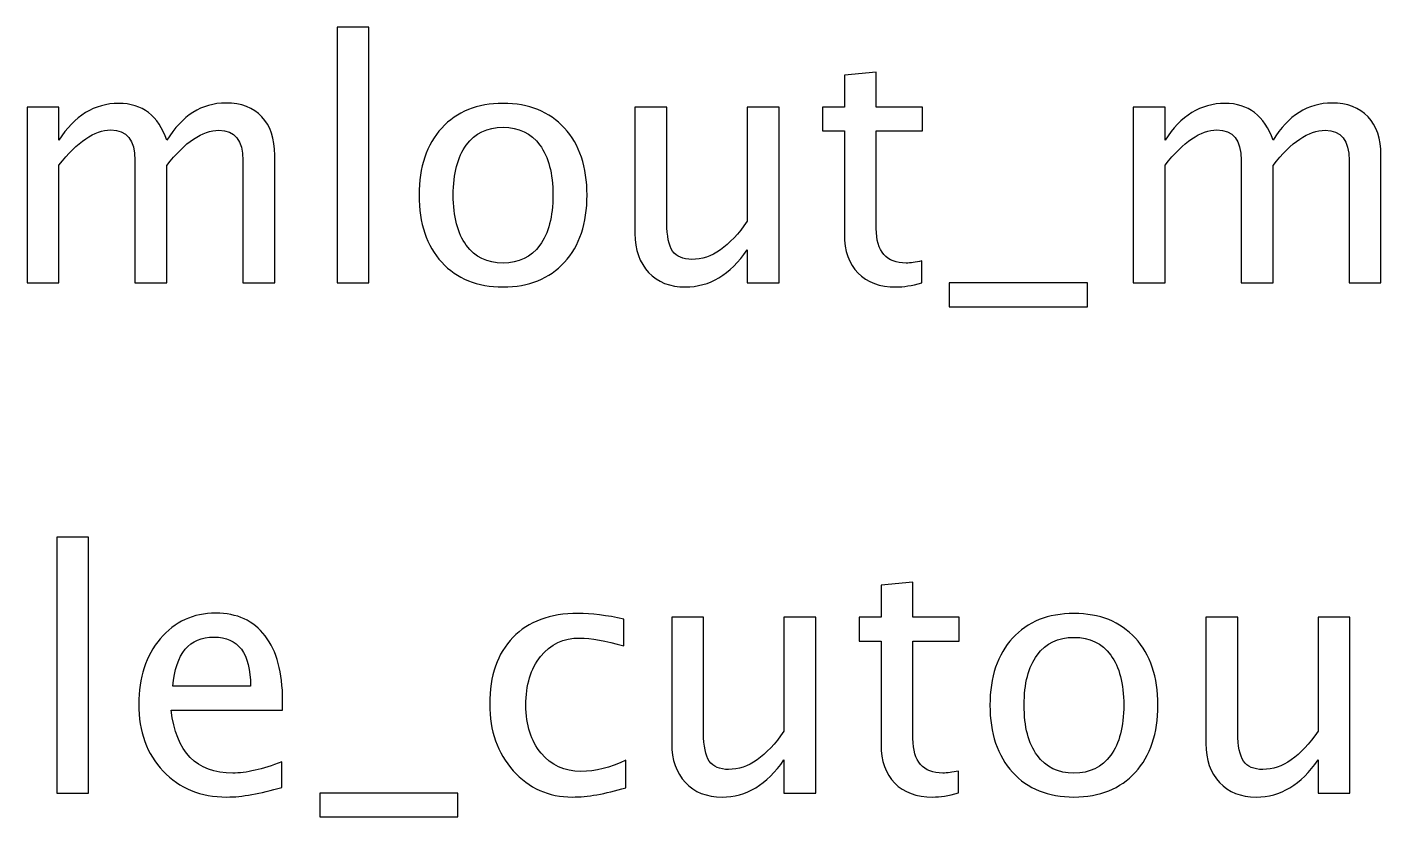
# Model space of a CAD drawing. Header units: centimetres. Extents: x -42.5 to 44.4, y -43.5 to 43.2.
# Drawn here: x -7.561 to -5.835, y 5.197 to 6.204 of the extents above; entities that cross this region are included whole.
import ezdxf

# ---------------------------------------------------------------- set-up
doc = ezdxf.new("R2010")
doc.units = ezdxf.units.CM
doc.header["$MEASUREMENT"] = 0
doc.layers.add('Layer 1', color=7, linetype='Continuous')

msp = doc.modelspace()

# ---------------------------------------------------------------- linework, layer by layer
at = {"layer": 'Layer 1'}
for points, knots in [([(-7.16603, 5.87765), (-7.16603, 5.87765), (-7.16603, 6.20404), (-7.16603, 6.20404), (-7.16603, 6.20404), (-7.16603, 6.20404), (-7.12539, 6.20404), (-7.12539, 6.20404), (-7.12539, 6.20404), (-7.12539, 6.20404), (-7.12539, 5.87765), (-7.12539, 5.87765), (-7.12539, 5.87765), (-7.12539, 5.87765), (-7.16603, 5.87765), (-7.16603, 5.87765)], [0, 0, 0, 0, 0.2, 0.2, 0.2, 0.2, 0.4, 0.4, 0.4, 0.4, 0.6, 0.6, 0.6, 0.6, 1, 1, 1, 1]), ([(-6.42054, 5.87772), (-6.4331, 5.87426), (-6.44404, 5.87257), (-6.45328, 5.87257), (-6.45328, 5.87257), (-6.47402, 5.87257), (-6.49018, 5.8785), (-6.50175, 5.89035), (-6.50175, 5.89035), (-6.51339, 5.9022), (-6.51918, 5.91864), (-6.51918, 5.93974), (-6.51918, 5.93974), (-6.51918, 5.93974), (-6.51918, 6.07154), (-6.51918, 6.07154), (-6.51918, 6.07154), (-6.51918, 6.07154), (-6.54726, 6.07154), (-6.54726, 6.07154), (-6.54726, 6.07154), (-6.54726, 6.07154), (-6.54726, 6.10201), (-6.54726, 6.10201), (-6.54726, 6.10201), (-6.54726, 6.10201), (-6.51918, 6.10201), (-6.51918, 6.10201), (-6.51918, 6.10201), (-6.51918, 6.10201), (-6.51918, 6.14258), (-6.51918, 6.14258), (-6.51918, 6.14258), (-6.51918, 6.14258), (-6.47854, 6.14646), (-6.47854, 6.14646), (-6.47854, 6.14646), (-6.47854, 6.14646), (-6.47854, 6.10201), (-6.47854, 6.10201), (-6.47854, 6.10201), (-6.47854, 6.10201), (-6.41969, 6.10201), (-6.41969, 6.10201), (-6.41969, 6.10201), (-6.41969, 6.10201), (-6.41969, 6.07154), (-6.41969, 6.07154), (-6.41969, 6.07154), (-6.41969, 6.07154), (-6.47854, 6.07154), (-6.47854, 6.07154), (-6.47854, 6.07154), (-6.47854, 6.07154), (-6.47854, 5.94708), (-6.47854, 5.94708), (-6.47854, 5.94708), (-6.47854, 5.91773), (-6.46577, 5.90305), (-6.4403, 5.90305), (-6.4403, 5.90305), (-6.43486, 5.90305), (-6.4283, 5.90397), (-6.42054, 5.90573), (-6.42054, 5.90573), (-6.42054, 5.90573), (-6.42054, 5.87772), (-6.42054, 5.87772)], [0, 0, 0, 0, 0.0555556, 0.0555556, 0.0555556, 0.0555556, 0.1111111, 0.1111111, 0.1111111, 0.1111111, 0.1666667, 0.1666667, 0.1666667, 0.1666667, 0.2222222, 0.2222222, 0.2222222, 0.2222222, 0.2777778, 0.2777778, 0.2777778, 0.2777778, 0.3333333, 0.3333333, 0.3333333, 0.3333333, 0.3888889, 0.3888889, 0.3888889, 0.3888889, 0.4444444, 0.4444444, 0.4444444, 0.4444444, 0.5, 0.5, 0.5, 0.5, 0.5555556, 0.5555556, 0.5555556, 0.5555556, 0.6111111, 0.6111111, 0.6111111, 0.6111111, 0.6666667, 0.6666667, 0.6666667, 0.6666667, 0.7222222, 0.7222222, 0.7222222, 0.7222222, 0.7777778, 0.7777778, 0.7777778, 0.7777778, 0.8333333, 0.8333333, 0.8333333, 0.8333333, 0.8888889, 0.8888889, 0.8888889, 0.8888889, 1, 1, 1, 1]), ([(-7.56128, 5.87765), (-7.56128, 5.87765), (-7.56128, 6.10201), (-7.56128, 6.10201), (-7.56128, 6.10201), (-7.56128, 6.10201), (-7.52064, 6.10201), (-7.52064, 6.10201), (-7.52064, 6.10201), (-7.52064, 6.10201), (-7.52064, 6.05961), (-7.52064, 6.05961), (-7.52064, 6.05961), (-7.50081, 6.09101), (-7.47541, 6.10667), (-7.4443, 6.10667), (-7.4443, 6.10667), (-7.41431, 6.10667), (-7.39392, 6.09101), (-7.38306, 6.05961), (-7.38306, 6.05961), (-7.3638, 6.09129), (-7.33868, 6.10709), (-7.30785, 6.10709), (-7.30785, 6.10709), (-7.28816, 6.10709), (-7.27285, 6.10131), (-7.26192, 6.08967), (-7.26192, 6.08967), (-7.25098, 6.07803), (-7.24548, 6.06173), (-7.24548, 6.04077), (-7.24548, 6.04077), (-7.24548, 6.04077), (-7.24548, 5.87765), (-7.24548, 5.87765), (-7.24548, 5.87765), (-7.24548, 5.87765), (-7.28612, 5.87765), (-7.28612, 5.87765), (-7.28612, 5.87765), (-7.28612, 5.87765), (-7.28612, 6.03407), (-7.28612, 6.03407), (-7.28612, 6.03407), (-7.28612, 6.05961), (-7.29628, 6.07238), (-7.3166, 6.07238), (-7.3166, 6.07238), (-7.33769, 6.07238), (-7.35985, 6.05749), (-7.38306, 6.02765), (-7.38306, 6.02765), (-7.38306, 6.02765), (-7.38306, 5.87765), (-7.38306, 5.87765), (-7.38306, 5.87765), (-7.38306, 5.87765), (-7.4237, 5.87765), (-7.4237, 5.87765), (-7.4237, 5.87765), (-7.4237, 5.87765), (-7.4237, 6.03421), (-7.4237, 6.03421), (-7.4237, 6.03421), (-7.4237, 6.05996), (-7.434, 6.07281), (-7.45467, 6.07281), (-7.45467, 6.07281), (-7.4752, 6.07281), (-7.49722, 6.05785), (-7.52064, 6.02786), (-7.52064, 6.02786), (-7.52064, 6.02786), (-7.52064, 5.87765), (-7.52064, 5.87765), (-7.52064, 5.87765), (-7.52064, 5.87765), (-7.56128, 5.87765), (-7.56128, 5.87765)], [0, 0, 0, 0, 0.047619, 0.047619, 0.047619, 0.047619, 0.0952381, 0.0952381, 0.0952381, 0.0952381, 0.1428571, 0.1428571, 0.1428571, 0.1428571, 0.1904762, 0.1904762, 0.1904762, 0.1904762, 0.2380952, 0.2380952, 0.2380952, 0.2380952, 0.2857143, 0.2857143, 0.2857143, 0.2857143, 0.3333333, 0.3333333, 0.3333333, 0.3333333, 0.3809524, 0.3809524, 0.3809524, 0.3809524, 0.4285714, 0.4285714, 0.4285714, 0.4285714, 0.4761905, 0.4761905, 0.4761905, 0.4761905, 0.5238095, 0.5238095, 0.5238095, 0.5238095, 0.5714286, 0.5714286, 0.5714286, 0.5714286, 0.6190476, 0.6190476, 0.6190476, 0.6190476, 0.6666667, 0.6666667, 0.6666667, 0.6666667, 0.7142857, 0.7142857, 0.7142857, 0.7142857, 0.7619048, 0.7619048, 0.7619048, 0.7619048, 0.8095238, 0.8095238, 0.8095238, 0.8095238, 0.8571429, 0.8571429, 0.8571429, 0.8571429, 0.9047619, 0.9047619, 0.9047619, 0.9047619, 1, 1, 1, 1]), ([(-6.95437, 5.87257), (-6.98732, 5.87257), (-7.01342, 5.88308), (-7.03261, 5.90411), (-7.03261, 5.90411), (-7.05187, 5.92513), (-7.06147, 5.95371), (-7.06147, 5.98976), (-7.06147, 5.98976), (-7.06147, 6.02574), (-7.05187, 6.05425), (-7.03261, 6.0752), (-7.03261, 6.0752), (-7.01342, 6.09616), (-6.98732, 6.10667), (-6.95437, 6.10667), (-6.95437, 6.10667), (-6.92142, 6.10667), (-6.89531, 6.09616), (-6.87612, 6.0752), (-6.87612, 6.0752), (-6.85686, 6.05425), (-6.84727, 6.02574), (-6.84727, 5.98976), (-6.84727, 5.98976), (-6.84727, 5.95371), (-6.85686, 5.92513), (-6.87612, 5.90411), (-6.87612, 5.90411), (-6.89531, 5.88308), (-6.92142, 5.87257), (-6.95437, 5.87257)], [0, 0, 0, 0, 0.1111111, 0.1111111, 0.1111111, 0.1111111, 0.2222222, 0.2222222, 0.2222222, 0.2222222, 0.3333333, 0.3333333, 0.3333333, 0.3333333, 0.4444444, 0.4444444, 0.4444444, 0.4444444, 0.5555556, 0.5555556, 0.5555556, 0.5555556, 0.6666667, 0.6666667, 0.6666667, 0.6666667, 0.7777778, 0.7777778, 0.7777778, 0.7777778, 1, 1, 1, 1]), ([(-6.64307, 5.87765), (-6.64307, 5.87765), (-6.64307, 5.91984), (-6.64307, 5.91984), (-6.64307, 5.91984), (-6.66474, 5.8883), (-6.69105, 5.87257), (-6.72196, 5.87257), (-6.72196, 5.87257), (-6.74157, 5.87257), (-6.75716, 5.87871), (-6.76873, 5.89106), (-6.76873, 5.89106), (-6.78037, 5.9034), (-6.78616, 5.91998), (-6.78616, 5.94094), (-6.78616, 5.94094), (-6.78616, 5.94094), (-6.78616, 6.10201), (-6.78616, 6.10201), (-6.78616, 6.10201), (-6.78616, 6.10201), (-6.74552, 6.10201), (-6.74552, 6.10201), (-6.74552, 6.10201), (-6.74552, 6.10201), (-6.74552, 5.9542), (-6.74552, 5.9542), (-6.74552, 5.9542), (-6.74552, 5.93734), (-6.74305, 5.92542), (-6.73818, 5.91836), (-6.73818, 5.91836), (-6.73324, 5.91123), (-6.72506, 5.90771), (-6.71356, 5.90771), (-6.71356, 5.90771), (-6.68872, 5.90771), (-6.66516, 5.924), (-6.64307, 5.95667), (-6.64307, 5.95667), (-6.64307, 5.95667), (-6.64307, 6.10201), (-6.64307, 6.10201), (-6.64307, 6.10201), (-6.64307, 6.10201), (-6.60244, 6.10201), (-6.60244, 6.10201), (-6.60244, 6.10201), (-6.60244, 6.10201), (-6.60244, 5.87765), (-6.60244, 5.87765), (-6.60244, 5.87765), (-6.60244, 5.87765), (-6.64307, 5.87765), (-6.64307, 5.87765)], [0, 0, 0, 0, 0.0666667, 0.0666667, 0.0666667, 0.0666667, 0.1333333, 0.1333333, 0.1333333, 0.1333333, 0.2, 0.2, 0.2, 0.2, 0.2666667, 0.2666667, 0.2666667, 0.2666667, 0.3333333, 0.3333333, 0.3333333, 0.3333333, 0.4, 0.4, 0.4, 0.4, 0.4666667, 0.4666667, 0.4666667, 0.4666667, 0.5333333, 0.5333333, 0.5333333, 0.5333333, 0.6, 0.6, 0.6, 0.6, 0.6666667, 0.6666667, 0.6666667, 0.6666667, 0.7333333, 0.7333333, 0.7333333, 0.7333333, 0.8, 0.8, 0.8, 0.8, 0.8666667, 0.8666667, 0.8666667, 0.8666667, 1, 1, 1, 1]), ([(-6.15087, 5.87765), (-6.15087, 5.87765), (-6.15087, 6.10201), (-6.15087, 6.10201), (-6.15087, 6.10201), (-6.15087, 6.10201), (-6.11023, 6.10201), (-6.11023, 6.10201), (-6.11023, 6.10201), (-6.11023, 6.10201), (-6.11023, 6.05961), (-6.11023, 6.05961), (-6.11023, 6.05961), (-6.0904, 6.09101), (-6.065, 6.10667), (-6.03389, 6.10667), (-6.03389, 6.10667), (-6.0039, 6.10667), (-5.98351, 6.09101), (-5.97265, 6.05961), (-5.97265, 6.05961), (-5.95339, 6.09129), (-5.92827, 6.10709), (-5.89744, 6.10709), (-5.89744, 6.10709), (-5.87775, 6.10709), (-5.86244, 6.10131), (-5.85151, 6.08967), (-5.85151, 6.08967), (-5.84057, 6.07803), (-5.83507, 6.06173), (-5.83507, 6.04077), (-5.83507, 6.04077), (-5.83507, 6.04077), (-5.83507, 5.87765), (-5.83507, 5.87765), (-5.83507, 5.87765), (-5.83507, 5.87765), (-5.87571, 5.87765), (-5.87571, 5.87765), (-5.87571, 5.87765), (-5.87571, 5.87765), (-5.87571, 6.03407), (-5.87571, 6.03407), (-5.87571, 6.03407), (-5.87571, 6.05961), (-5.88587, 6.07238), (-5.90619, 6.07238), (-5.90619, 6.07238), (-5.92728, 6.07238), (-5.94944, 6.05749), (-5.97265, 6.02765), (-5.97265, 6.02765), (-5.97265, 6.02765), (-5.97265, 5.87765), (-5.97265, 5.87765), (-5.97265, 5.87765), (-5.97265, 5.87765), (-6.01329, 5.87765), (-6.01329, 5.87765), (-6.01329, 5.87765), (-6.01329, 5.87765), (-6.01329, 6.03421), (-6.01329, 6.03421), (-6.01329, 6.03421), (-6.01329, 6.05996), (-6.02359, 6.07281), (-6.04426, 6.07281), (-6.04426, 6.07281), (-6.06479, 6.07281), (-6.08681, 6.05785), (-6.11023, 6.02786), (-6.11023, 6.02786), (-6.11023, 6.02786), (-6.11023, 5.87765), (-6.11023, 5.87765), (-6.11023, 5.87765), (-6.11023, 5.87765), (-6.15087, 5.87765), (-6.15087, 5.87765)], [0, 0, 0, 0, 0.047619, 0.047619, 0.047619, 0.047619, 0.0952381, 0.0952381, 0.0952381, 0.0952381, 0.1428571, 0.1428571, 0.1428571, 0.1428571, 0.1904762, 0.1904762, 0.1904762, 0.1904762, 0.2380952, 0.2380952, 0.2380952, 0.2380952, 0.2857143, 0.2857143, 0.2857143, 0.2857143, 0.3333333, 0.3333333, 0.3333333, 0.3333333, 0.3809524, 0.3809524, 0.3809524, 0.3809524, 0.4285714, 0.4285714, 0.4285714, 0.4285714, 0.4761905, 0.4761905, 0.4761905, 0.4761905, 0.5238095, 0.5238095, 0.5238095, 0.5238095, 0.5714286, 0.5714286, 0.5714286, 0.5714286, 0.6190476, 0.6190476, 0.6190476, 0.6190476, 0.6666667, 0.6666667, 0.6666667, 0.6666667, 0.7142857, 0.7142857, 0.7142857, 0.7142857, 0.7619048, 0.7619048, 0.7619048, 0.7619048, 0.8095238, 0.8095238, 0.8095238, 0.8095238, 0.8571429, 0.8571429, 0.8571429, 0.8571429, 0.9047619, 0.9047619, 0.9047619, 0.9047619, 1, 1, 1, 1]), ([(-6.95444, 5.90305), (-6.93433, 5.90305), (-6.91867, 5.9106), (-6.90752, 5.92577), (-6.90752, 5.92577), (-6.89644, 5.94087), (-6.89087, 5.96225), (-6.89087, 5.98976), (-6.89087, 5.98976), (-6.89087, 6.01721), (-6.89644, 6.03852), (-6.90752, 6.05361), (-6.90752, 6.05361), (-6.91867, 6.06864), (-6.93433, 6.07619), (-6.95444, 6.07619), (-6.95444, 6.07619), (-6.97462, 6.07619), (-6.99028, 6.06864), (-7.00129, 6.05361), (-7.00129, 6.05361), (-7.01236, 6.03852), (-7.01787, 6.01721), (-7.01787, 5.98976), (-7.01787, 5.98976), (-7.01787, 5.96225), (-7.01236, 5.94087), (-7.00129, 5.92577), (-7.00129, 5.92577), (-6.99028, 5.9106), (-6.97462, 5.90305), (-6.95444, 5.90305)], [0, 0, 0, 0, 0.1111111, 0.1111111, 0.1111111, 0.1111111, 0.2222222, 0.2222222, 0.2222222, 0.2222222, 0.3333333, 0.3333333, 0.3333333, 0.3333333, 0.4444444, 0.4444444, 0.4444444, 0.4444444, 0.5555556, 0.5555556, 0.5555556, 0.5555556, 0.6666667, 0.6666667, 0.6666667, 0.6666667, 0.7777778, 0.7777778, 0.7777778, 0.7777778, 1, 1, 1, 1]), ([(-6.3854, 5.84717), (-6.3854, 5.84717), (-6.3854, 5.87765), (-6.3854, 5.87765), (-6.3854, 5.87765), (-6.3854, 5.87765), (-6.20929, 5.87765), (-6.20929, 5.87765), (-6.20929, 5.87765), (-6.20929, 5.87765), (-6.20929, 5.84717), (-6.20929, 5.84717), (-6.20929, 5.84717), (-6.20929, 5.84717), (-6.3854, 5.84717), (-6.3854, 5.84717)], [0, 0, 0, 0, 0.2, 0.2, 0.2, 0.2, 0.4, 0.4, 0.4, 0.4, 0.6, 0.6, 0.6, 0.6, 1, 1, 1, 1]), ([(-7.52354, 5.22713), (-7.52354, 5.22713), (-7.52354, 5.55352), (-7.52354, 5.55352), (-7.52354, 5.55352), (-7.52354, 5.55352), (-7.4829, 5.55352), (-7.4829, 5.55352), (-7.4829, 5.55352), (-7.4829, 5.55352), (-7.4829, 5.22713), (-7.4829, 5.22713), (-7.4829, 5.22713), (-7.4829, 5.22713), (-7.52354, 5.22713), (-7.52354, 5.22713)], [0, 0, 0, 0, 0.2, 0.2, 0.2, 0.2, 0.4, 0.4, 0.4, 0.4, 0.6, 0.6, 0.6, 0.6, 1, 1, 1, 1]), ([(-6.37376, 5.2272), (-6.38632, 5.22374), (-6.39726, 5.22205), (-6.4065, 5.22205), (-6.4065, 5.22205), (-6.42724, 5.22205), (-6.4434, 5.22798), (-6.45497, 5.23983), (-6.45497, 5.23983), (-6.46661, 5.25168), (-6.4724, 5.26812), (-6.4724, 5.28922), (-6.4724, 5.28922), (-6.4724, 5.28922), (-6.4724, 5.42102), (-6.4724, 5.42102), (-6.4724, 5.42102), (-6.4724, 5.42102), (-6.50048, 5.42102), (-6.50048, 5.42102), (-6.50048, 5.42102), (-6.50048, 5.42102), (-6.50048, 5.45149), (-6.50048, 5.45149), (-6.50048, 5.45149), (-6.50048, 5.45149), (-6.4724, 5.45149), (-6.4724, 5.45149), (-6.4724, 5.45149), (-6.4724, 5.45149), (-6.4724, 5.49206), (-6.4724, 5.49206), (-6.4724, 5.49206), (-6.4724, 5.49206), (-6.43176, 5.49594), (-6.43176, 5.49594), (-6.43176, 5.49594), (-6.43176, 5.49594), (-6.43176, 5.45149), (-6.43176, 5.45149), (-6.43176, 5.45149), (-6.43176, 5.45149), (-6.37291, 5.45149), (-6.37291, 5.45149), (-6.37291, 5.45149), (-6.37291, 5.45149), (-6.37291, 5.42102), (-6.37291, 5.42102), (-6.37291, 5.42102), (-6.37291, 5.42102), (-6.43176, 5.42102), (-6.43176, 5.42102), (-6.43176, 5.42102), (-6.43176, 5.42102), (-6.43176, 5.29656), (-6.43176, 5.29656), (-6.43176, 5.29656), (-6.43176, 5.26721), (-6.41899, 5.25253), (-6.39352, 5.25253), (-6.39352, 5.25253), (-6.38808, 5.25253), (-6.38152, 5.25345), (-6.37376, 5.25521), (-6.37376, 5.25521), (-6.37376, 5.25521), (-6.37376, 5.2272), (-6.37376, 5.2272)], [0, 0, 0, 0, 0.0555556, 0.0555556, 0.0555556, 0.0555556, 0.1111111, 0.1111111, 0.1111111, 0.1111111, 0.1666667, 0.1666667, 0.1666667, 0.1666667, 0.2222222, 0.2222222, 0.2222222, 0.2222222, 0.2777778, 0.2777778, 0.2777778, 0.2777778, 0.3333333, 0.3333333, 0.3333333, 0.3333333, 0.3888889, 0.3888889, 0.3888889, 0.3888889, 0.4444444, 0.4444444, 0.4444444, 0.4444444, 0.5, 0.5, 0.5, 0.5, 0.5555556, 0.5555556, 0.5555556, 0.5555556, 0.6111111, 0.6111111, 0.6111111, 0.6111111, 0.6666667, 0.6666667, 0.6666667, 0.6666667, 0.7222222, 0.7222222, 0.7222222, 0.7222222, 0.7777778, 0.7777778, 0.7777778, 0.7777778, 0.8333333, 0.8333333, 0.8333333, 0.8333333, 0.8888889, 0.8888889, 0.8888889, 0.8888889, 1, 1, 1, 1]), ([(-7.23652, 5.23433), (-7.26383, 5.22614), (-7.28718, 5.22205), (-7.30666, 5.22205), (-7.30666, 5.22205), (-7.33989, 5.22205), (-7.36691, 5.23306), (-7.38772, 5.255), (-7.38772, 5.255), (-7.40854, 5.27694), (-7.41898, 5.30538), (-7.41898, 5.34037), (-7.41898, 5.34037), (-7.41898, 5.37431), (-7.40981, 5.40218), (-7.39139, 5.42398), (-7.39139, 5.42398), (-7.37298, 5.44571), (-7.34941, 5.45657), (-7.3207, 5.45657), (-7.3207, 5.45657), (-7.29353, 5.45657), (-7.27251, 5.44691), (-7.25769, 5.42758), (-7.25769, 5.42758), (-7.24287, 5.40824), (-7.23547, 5.38087), (-7.23547, 5.34538), (-7.23547, 5.34538), (-7.23547, 5.34538), (-7.23568, 5.33296), (-7.23568, 5.33296), (-7.23568, 5.33296), (-7.23568, 5.33296), (-7.37749, 5.33296), (-7.37749, 5.33296), (-7.37749, 5.33296), (-7.37157, 5.27934), (-7.34539, 5.25253), (-7.29904, 5.25253), (-7.29904, 5.25253), (-7.28203, 5.25253), (-7.26122, 5.25733), (-7.23652, 5.26692), (-7.23652, 5.26692), (-7.23652, 5.26692), (-7.23652, 5.23433), (-7.23652, 5.23433)], [0, 0, 0, 0, 0.0769231, 0.0769231, 0.0769231, 0.0769231, 0.1538462, 0.1538462, 0.1538462, 0.1538462, 0.2307692, 0.2307692, 0.2307692, 0.2307692, 0.3076923, 0.3076923, 0.3076923, 0.3076923, 0.3846154, 0.3846154, 0.3846154, 0.3846154, 0.4615385, 0.4615385, 0.4615385, 0.4615385, 0.5384615, 0.5384615, 0.5384615, 0.5384615, 0.6153846, 0.6153846, 0.6153846, 0.6153846, 0.6923077, 0.6923077, 0.6923077, 0.6923077, 0.7692308, 0.7692308, 0.7692308, 0.7692308, 0.8461538, 0.8461538, 0.8461538, 0.8461538, 1, 1, 1, 1]), ([(-6.79787, 5.2339), (-6.82419, 5.226), (-6.84691, 5.22205), (-6.86603, 5.22205), (-6.86603, 5.22205), (-6.89637, 5.22205), (-6.92149, 5.23327), (-6.94145, 5.25563), (-6.94145, 5.25563), (-6.96142, 5.27807), (-6.97144, 5.30636), (-6.97144, 5.34044), (-6.97144, 5.34044), (-6.97144, 5.37685), (-6.96156, 5.40528), (-6.94181, 5.4256), (-6.94181, 5.4256), (-6.92205, 5.44599), (-6.89446, 5.45615), (-6.85905, 5.45615), (-6.85905, 5.45615), (-6.84162, 5.45615), (-6.822, 5.45375), (-6.80041, 5.44895), (-6.80041, 5.44895), (-6.80041, 5.44895), (-6.80041, 5.41467), (-6.80041, 5.41467), (-6.80041, 5.41467), (-6.82335, 5.42144), (-6.84204, 5.42483), (-6.85644, 5.42483), (-6.85644, 5.42483), (-6.87732, 5.42483), (-6.89404, 5.41699), (-6.90653, 5.4014), (-6.90653, 5.4014), (-6.91902, 5.38581), (-6.9253, 5.36499), (-6.9253, 5.33903), (-6.9253, 5.33903), (-6.9253, 5.31384), (-6.91881, 5.29352), (-6.90589, 5.27793), (-6.90589, 5.27793), (-6.89298, 5.26241), (-6.87612, 5.25465), (-6.85517, 5.25465), (-6.85517, 5.25465), (-6.83661, 5.25465), (-6.81756, 5.25944), (-6.79787, 5.26904), (-6.79787, 5.26904), (-6.79787, 5.26904), (-6.79787, 5.2339), (-6.79787, 5.2339)], [0, 0, 0, 0, 0.0666667, 0.0666667, 0.0666667, 0.0666667, 0.1333333, 0.1333333, 0.1333333, 0.1333333, 0.2, 0.2, 0.2, 0.2, 0.2666667, 0.2666667, 0.2666667, 0.2666667, 0.3333333, 0.3333333, 0.3333333, 0.3333333, 0.4, 0.4, 0.4, 0.4, 0.4666667, 0.4666667, 0.4666667, 0.4666667, 0.5333333, 0.5333333, 0.5333333, 0.5333333, 0.6, 0.6, 0.6, 0.6, 0.6666667, 0.6666667, 0.6666667, 0.6666667, 0.7333333, 0.7333333, 0.7333333, 0.7333333, 0.8, 0.8, 0.8, 0.8, 0.8666667, 0.8666667, 0.8666667, 0.8666667, 1, 1, 1, 1]), ([(-6.22644, 5.22205), (-6.25939, 5.22205), (-6.28549, 5.23256), (-6.30468, 5.25359), (-6.30468, 5.25359), (-6.32394, 5.27461), (-6.33354, 5.30319), (-6.33354, 5.33924), (-6.33354, 5.33924), (-6.33354, 5.37522), (-6.32394, 5.40373), (-6.30468, 5.42468), (-6.30468, 5.42468), (-6.28549, 5.44564), (-6.25939, 5.45615), (-6.22644, 5.45615), (-6.22644, 5.45615), (-6.19349, 5.45615), (-6.16738, 5.44564), (-6.14819, 5.42468), (-6.14819, 5.42468), (-6.12893, 5.40373), (-6.11934, 5.37522), (-6.11934, 5.33924), (-6.11934, 5.33924), (-6.11934, 5.30319), (-6.12893, 5.27461), (-6.14819, 5.25359), (-6.14819, 5.25359), (-6.16738, 5.23256), (-6.19349, 5.22205), (-6.22644, 5.22205)], [0, 0, 0, 0, 0.1111111, 0.1111111, 0.1111111, 0.1111111, 0.2222222, 0.2222222, 0.2222222, 0.2222222, 0.3333333, 0.3333333, 0.3333333, 0.3333333, 0.4444444, 0.4444444, 0.4444444, 0.4444444, 0.5555556, 0.5555556, 0.5555556, 0.5555556, 0.6666667, 0.6666667, 0.6666667, 0.6666667, 0.7777778, 0.7777778, 0.7777778, 0.7777778, 1, 1, 1, 1]), ([(-6.59629, 5.22713), (-6.59629, 5.22713), (-6.59629, 5.26932), (-6.59629, 5.26932), (-6.59629, 5.26932), (-6.61796, 5.23778), (-6.64427, 5.22205), (-6.67518, 5.22205), (-6.67518, 5.22205), (-6.69479, 5.22205), (-6.71038, 5.22819), (-6.72195, 5.24054), (-6.72195, 5.24054), (-6.73359, 5.25288), (-6.73938, 5.26946), (-6.73938, 5.29042), (-6.73938, 5.29042), (-6.73938, 5.29042), (-6.73938, 5.45149), (-6.73938, 5.45149), (-6.73938, 5.45149), (-6.73938, 5.45149), (-6.69874, 5.45149), (-6.69874, 5.45149), (-6.69874, 5.45149), (-6.69874, 5.45149), (-6.69874, 5.30368), (-6.69874, 5.30368), (-6.69874, 5.30368), (-6.69874, 5.28682), (-6.69627, 5.2749), (-6.6914, 5.26784), (-6.6914, 5.26784), (-6.68646, 5.26071), (-6.67828, 5.25719), (-6.66678, 5.25719), (-6.66678, 5.25719), (-6.64194, 5.25719), (-6.61838, 5.27348), (-6.59629, 5.30615), (-6.59629, 5.30615), (-6.59629, 5.30615), (-6.59629, 5.45149), (-6.59629, 5.45149), (-6.59629, 5.45149), (-6.59629, 5.45149), (-6.55566, 5.45149), (-6.55566, 5.45149), (-6.55566, 5.45149), (-6.55566, 5.45149), (-6.55566, 5.22713), (-6.55566, 5.22713), (-6.55566, 5.22713), (-6.55566, 5.22713), (-6.59629, 5.22713), (-6.59629, 5.22713)], [0, 0, 0, 0, 0.0666667, 0.0666667, 0.0666667, 0.0666667, 0.1333333, 0.1333333, 0.1333333, 0.1333333, 0.2, 0.2, 0.2, 0.2, 0.2666667, 0.2666667, 0.2666667, 0.2666667, 0.3333333, 0.3333333, 0.3333333, 0.3333333, 0.4, 0.4, 0.4, 0.4, 0.4666667, 0.4666667, 0.4666667, 0.4666667, 0.5333333, 0.5333333, 0.5333333, 0.5333333, 0.6, 0.6, 0.6, 0.6, 0.6666667, 0.6666667, 0.6666667, 0.6666667, 0.7333333, 0.7333333, 0.7333333, 0.7333333, 0.8, 0.8, 0.8, 0.8, 0.8666667, 0.8666667, 0.8666667, 0.8666667, 1, 1, 1, 1]), ([(-5.91514, 5.22713), (-5.91514, 5.22713), (-5.91514, 5.26932), (-5.91514, 5.26932), (-5.91514, 5.26932), (-5.93681, 5.23778), (-5.96312, 5.22205), (-5.99403, 5.22205), (-5.99403, 5.22205), (-6.01364, 5.22205), (-6.02923, 5.22819), (-6.0408, 5.24054), (-6.0408, 5.24054), (-6.05244, 5.25288), (-6.05823, 5.26946), (-6.05823, 5.29042), (-6.05823, 5.29042), (-6.05823, 5.29042), (-6.05823, 5.45149), (-6.05823, 5.45149), (-6.05823, 5.45149), (-6.05823, 5.45149), (-6.01759, 5.45149), (-6.01759, 5.45149), (-6.01759, 5.45149), (-6.01759, 5.45149), (-6.01759, 5.30368), (-6.01759, 5.30368), (-6.01759, 5.30368), (-6.01759, 5.28682), (-6.01512, 5.2749), (-6.01025, 5.26784), (-6.01025, 5.26784), (-6.00531, 5.26071), (-5.99713, 5.25719), (-5.98563, 5.25719), (-5.98563, 5.25719), (-5.96079, 5.25719), (-5.93723, 5.27348), (-5.91514, 5.30615), (-5.91514, 5.30615), (-5.91514, 5.30615), (-5.91514, 5.45149), (-5.91514, 5.45149), (-5.91514, 5.45149), (-5.91514, 5.45149), (-5.87451, 5.45149), (-5.87451, 5.45149), (-5.87451, 5.45149), (-5.87451, 5.45149), (-5.87451, 5.22713), (-5.87451, 5.22713), (-5.87451, 5.22713), (-5.87451, 5.22713), (-5.91514, 5.22713), (-5.91514, 5.22713)], [0, 0, 0, 0, 0.0666667, 0.0666667, 0.0666667, 0.0666667, 0.1333333, 0.1333333, 0.1333333, 0.1333333, 0.2, 0.2, 0.2, 0.2, 0.2666667, 0.2666667, 0.2666667, 0.2666667, 0.3333333, 0.3333333, 0.3333333, 0.3333333, 0.4, 0.4, 0.4, 0.4, 0.4666667, 0.4666667, 0.4666667, 0.4666667, 0.5333333, 0.5333333, 0.5333333, 0.5333333, 0.6, 0.6, 0.6, 0.6, 0.6666667, 0.6666667, 0.6666667, 0.6666667, 0.7333333, 0.7333333, 0.7333333, 0.7333333, 0.8, 0.8, 0.8, 0.8, 0.8666667, 0.8666667, 0.8666667, 0.8666667, 1, 1, 1, 1]), ([(-7.37538, 5.36344), (-7.37538, 5.36344), (-7.27632, 5.36344), (-7.27632, 5.36344), (-7.27632, 5.36344), (-7.27632, 5.40521), (-7.29191, 5.4261), (-7.32303, 5.4261), (-7.32303, 5.4261), (-7.35435, 5.4261), (-7.37178, 5.40521), (-7.37538, 5.36344)], [0, 0, 0, 0, 0.25, 0.25, 0.25, 0.25, 0.5, 0.5, 0.5, 0.5, 1, 1, 1, 1]), ([(-6.22651, 5.25253), (-6.2064, 5.25253), (-6.19074, 5.26008), (-6.17959, 5.27525), (-6.17959, 5.27525), (-6.16851, 5.29035), (-6.16294, 5.31173), (-6.16294, 5.33924), (-6.16294, 5.33924), (-6.16294, 5.36669), (-6.16851, 5.388), (-6.17959, 5.40309), (-6.17959, 5.40309), (-6.19074, 5.41812), (-6.2064, 5.42567), (-6.22651, 5.42567), (-6.22651, 5.42567), (-6.24669, 5.42567), (-6.26235, 5.41812), (-6.27336, 5.40309), (-6.27336, 5.40309), (-6.28443, 5.388), (-6.28994, 5.36669), (-6.28994, 5.33924), (-6.28994, 5.33924), (-6.28994, 5.31173), (-6.28443, 5.29035), (-6.27336, 5.27525), (-6.27336, 5.27525), (-6.26235, 5.26008), (-6.24669, 5.25253), (-6.22651, 5.25253)], [0, 0, 0, 0, 0.1111111, 0.1111111, 0.1111111, 0.1111111, 0.2222222, 0.2222222, 0.2222222, 0.2222222, 0.3333333, 0.3333333, 0.3333333, 0.3333333, 0.4444444, 0.4444444, 0.4444444, 0.4444444, 0.5555556, 0.5555556, 0.5555556, 0.5555556, 0.6666667, 0.6666667, 0.6666667, 0.6666667, 0.7777778, 0.7777778, 0.7777778, 0.7777778, 1, 1, 1, 1]), ([(-7.18819, 5.19665), (-7.18819, 5.19665), (-7.18819, 5.22713), (-7.18819, 5.22713), (-7.18819, 5.22713), (-7.18819, 5.22713), (-7.01208, 5.22713), (-7.01208, 5.22713), (-7.01208, 5.22713), (-7.01208, 5.22713), (-7.01208, 5.19665), (-7.01208, 5.19665), (-7.01208, 5.19665), (-7.01208, 5.19665), (-7.18819, 5.19665), (-7.18819, 5.19665)], [0, 0, 0, 0, 0.2, 0.2, 0.2, 0.2, 0.4, 0.4, 0.4, 0.4, 0.6, 0.6, 0.6, 0.6, 1, 1, 1, 1])]:
    msp.add_open_spline(points, degree=3, knots=knots, dxfattribs=at)

doc.saveas('drawing.dxf')
